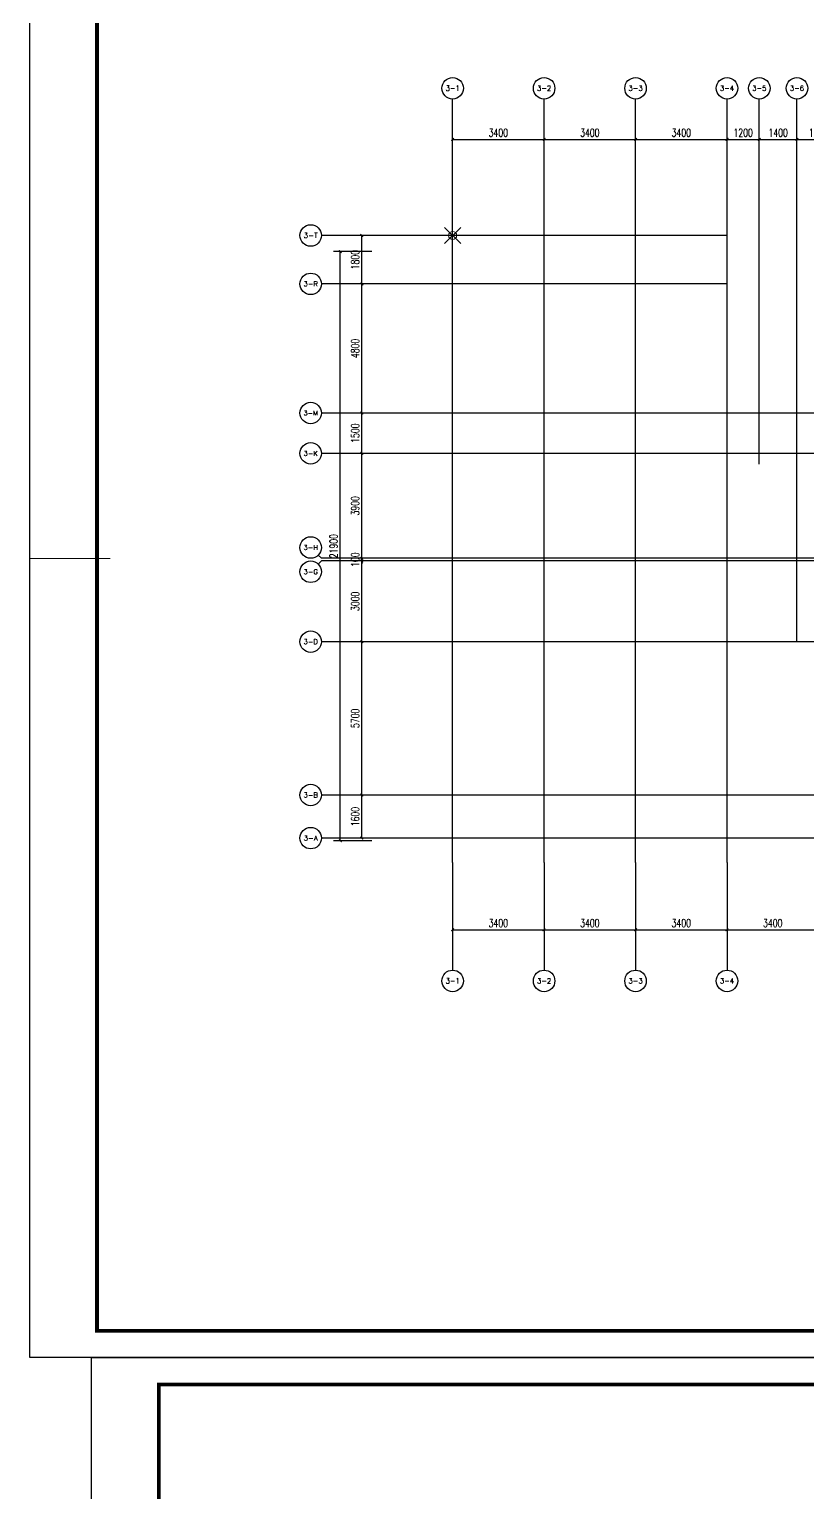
# Model space of a CAD drawing. Extents: x -59851 to 653804, y -249523 to 437614.
# Drawn here: x -59851 to -30914, y -195127 to -140730 of the extents above; entities that cross this region are included whole.
import ezdxf
from ezdxf.enums import TextEntityAlignment as Align

# ---------------------------------------------------------------- set-up
doc = ezdxf.new("R2010")
doc.units = 0
doc.header["$LTSCALE"] = 1000
doc.header["$MEASUREMENT"] = 0
for name, color, linetype in [('AXIS', 3, 'Continuous'), ('AXIS_TEXT', 7, 'Continuous'), ('DOTE', 16, 'Continuous'), ('LABEL_FIXBOX_PM', 7, 'Continuous'), ('LABEL_TXT_PM', 1, 'Continuous')]:
    doc.layers.add(name, color=color, linetype=linetype)
doc.layers.add('其它标注_TMP', color=8, linetype='Continuous', lineweight=0)
doc.styles.add('_TCH_AXIS', font='COMPLEX', dxfattribs={"bigfont": 'GBCBIG'})
doc.styles.add('_TCH_DIM_T3', font='SIMPLEX.shx', dxfattribs={"width": 0.705882, "bigfont": 'GBCBIG.shx'})
doc.styles.add('COMPLEX', font='COMPLEX')
doc.styles.add('LABEL_TXT_PM', font='pm_njadri_romans1.shx', dxfattribs={"width": 0.7, "bigfont": 'pm_njadri_hztxt.shx'})
doc.dimstyles.new('_TCH_ARCH&&100', dxfattribs={"dimtxt": 297.5, "dimasz": 100, "dimexe": 250, "dimexo": 300, "dimgap": 100, "dimtad": 1, "dimdec": 0, "dimzin": 0, "dimdsep": 46, "dimtxsty": '_TCH_DIM_T3', "dimblk": 'ARCHTICK', "dimcen": 0.09, "dimclrt": 7, "dimazin": 2, "dimtfac": 1, "dimtdec": 0, "dimtix": 1, "dimtmove": 2, "dimatfit": 3, "dimfxl": 0, "dimtolj": 1, "dimtzin": 0, "dimarcsym": 0})

# ---------------------------------------------------------------- blocks, each defined once
blk = doc.blocks.new('_BJ_BasePt_Sign')
at = {"layer": '其它标注_TMP'}
for p, q in [((-300, -300), (300, 300)), ((300, -300), (-300, 300))]:
    blk.add_line(p, q, dxfattribs=at)
blk.add_circle((0, 0), 150, dxfattribs=at)
blk = doc.blocks.new('zhouxianssceng0329')
at = {"layer": 'DOTE'}
for p, q in [((-44114, 132090), (-44114, 156469)), ((-40714, 132090), (-40714, 156469)), ((-37314, 132090), (-37314, 156469)), ((-33914, 132090), (-33914, 156469)), ((-32714, 146898), (-32714, 156469)), ((-31314, 140298), (-31314, 156469)), ((-29714, 140298), (-29714, 156469)), ((-27114, 132090), (-27114, 156469)), ((-23714, 132090), (-23714, 156469)), ((-22014, 143398), (-22014, 156469)), ((-20014, 143398), (-20014, 156469)), ((-17714, 143398), (-17714, 156469)), ((-12814, 148798), (-12814, 156469)), ((-8414, 151898), (-8414, 156469)), ((-7914, 148798), (-7914, 156469)), ((-5614, 148798), (-5614, 156469)), ((886, 144298), (886, 156469)), ((1486, 147398), (1486, 156469)), ((3886, 132090), (3886, 156469)), ((-33914, 155398), (-44989, 155398)), ((5501, 154698), (-8414, 154698)), ((-33914, 153598), (-44989, 153598)), ((5501, 152698), (-8414, 152698)), ((5501, 151898), (-20014, 151898)), ((5501, 149198), (-22014, 149198)), ((5501, 148798), (-44989, 148798)), ((-3314, 132090), (-3314, 148798)), ((-20014, 147298), (-44989, 147298)), ((5501, 147398), (-22014, 147398)), ((5501, 144298), (-3314, 144298)), ((-314, 132090), (-314, 144298)), ((-3314, 143398), (-44989, 143398)), ((5501, 143298), (-44989, 143298)), ((-30514, 132090), (-30514, 143398)), ((-20314, 132090), (-20314, 143398)), ((-16914, 132090), (-16914, 143398)), ((-16114, 132090), (-16114, 143398)), ((-13514, 132090), (-13514, 143398)), ((-10114, 132090), (-10114, 143398)), ((-6714, 132090), (-6714, 143398)), ((5501, 143198), (-3314, 143198)), ((5501, 141898), (-10114, 141898)), ((5501, 140298), (-44989, 140298)), ((286, 132090), (286, 140298)), ((5501, 139298), (286, 139298)), ((5501, 134598), (-44989, 134598)), ((5501, 132998), (-44989, 132998))]:
    blk.add_line(p, q, dxfattribs=at)
blk = doc.blocks.new('PMSheet_A1_20150113_5-3892016032414355901')
at = {"layer": 'LABEL_FIXBOX_PM'}
blk.add_lwpolyline([(0, 594), (841, 594), (841, 0), (0, 0)], close=True, dxfattribs=at)
at = {"layer": 'LABEL_FIXBOX_PM', "const_width": 1.4}
blk.add_lwpolyline([(831, 584), (25, 584), (25, 10), (831, 10)], close=True, dxfattribs=at)
at = {"layer": 'LABEL_FIXBOX_PM', "const_width": 0.35}
blk.add_lwpolyline([(0, 297), (30, 297)], dxfattribs=at)
at = {"layer": 'LABEL_TXT_PM', "style": 'LABEL_TXT_PM'}
for tag, height, width, p in [('修改图应说明理由', 4.5, 0.7, (788.35, 468.8)), ('出图章签名', 4.5, 0.7, (759.46, 338.09)), ('建设单位_U01', 4.5, 0.7, (800.9, 212.14)), ('建设单位_D01', 4.5, 0.7, (800.9, 207.4)), ('建设单位', 4.5, 0.7, (800.9, 210.2)), ('项目名称_U01', 4.5, 0.7, (800.9, 200.42)), ('项目名称', 4.5, 0.7, (800.9, 198.19)), ('项目名称_D01', 4.5, 0.7, (800.9, 195.3)), ('设计编号', 4.5, 0.6, (780.76, 187.9)), ('分项号', 4.5, 0.6, (820.26, 188)), ('项目经理', 4.5, 0.7, (780.26, 172)), ('项目经理签名', 4.5, 0.7, (810.18, 172.26)), ('审定', 4.5, 0.7, (780.26, 163.9)), ('审定签名', 4.5, 0.7, (810.18, 164.16)), ('审核', 4.5, 0.7, (780.26, 156)), ('审核签名', 4.5, 0.7, (810.18, 156.26)), ('项目负责', 4.5, 0.7, (780.26, 148)), ('项目负责签名', 4.5, 0.7, (810.18, 148.26)), ('专业负责', 4.5, 0.7, (780.26, 140)), ('专业负责签名', 4.5, 0.7, (810.18, 140.26)), ('校对', 4.5, 0.7, (780.26, 131.9)), ('校对签名', 4.5, 0.7, (810.18, 132.16)), ('设计', 4.5, 0.7, (780.26, 124)), ('设计签名', 4.5, 0.7, (810.18, 124.26)), ('绘制', 4.5, 0.7, (780.26, 115.9)), ('绘制签名', 4.5, 0.7, (810.18, 116.16)), ('方案_01', 4.5, 0.7, (780.26, 95.9)), ('方案_01签名', 4.5, 0.7, (810.18, 96.16)), ('方案_02', 4.5, 0.7, (780.26, 87.9)), ('方案_02签名', 4.5, 0.7, (810.18, 88.16)), ('方案_03', 4.5, 0.7, (780.29, 79.9)), ('方案_03签名', 4.5, 0.7, (810.2, 80.16)), ('方案_04', 4.5, 0.7, (780.26, 71.9)), ('方案_04签名', 4.5, 0.7, (810.18, 72.16)), ('图名_U02', 4.5, 0.7, (790.5, 60.2)), ('图名_U01', 4.5, 0.7, (790.5, 54.2)), ('图名', 4.5, 0.7, (790.5, 47.96)), ('图名_D01', 4.5, 0.7, (790.5, 42.4)), ('图名_D02', 4.5, 0.7, (790.5, 37)), ('图号', 3.5, 0.7, (760.97, 20.95)), ('图档号', 3.5, 0.7, (781.1, 20.95)), ('日期', 3.5, 0.7, (801.07, 20.95)), ('版本号', 3.5, 0.7, (820.27, 20.95))]:
    blk.add_attdef(tag, text='', height=height, dxfattribs=dict(at, width=width)).set_placement(p, align=Align.CENTER)
blk = doc.blocks.new('_ArchTick')
at = {"color": 0, "linetype": 'ByBlock', "const_width": 0.4}
blk.add_lwpolyline([(-0.5, -0.5), (0.5, 0.5)], dxfattribs=at)
blk = doc.blocks.new('*D3063')
at = {"layer": 'AXIS', "color": 0, "lineweight": -2, "transparency": 16777216}
for p, q in [((-45289, -169194), (-47739, -169194)), ((-47489, -170794), (-47489, -169194)), ((-45289, -170794), (-47739, -170794))]:
    blk.add_line(p, q, dxfattribs=at)
at = {"layer": 'Defpoints', "color": 0, "transparency": 16777216}
for p in [(-47489, -169194), (-44989, -169194), (-44989, -170794)]:
    blk.add_point(p, dxfattribs=at)
at = {"layer": 'AXIS', "color": 0, "lineweight": -2, "transparency": 16777216, "xscale": 100, "yscale": 100, "zscale": 100}
for p, rotation in [((-47489, -169194), 90), ((-47489, -170794), 270)]:
    blk.add_blockref('_ArchTick', p, dxfattribs=dict(at, rotation=rotation))
at = {"layer": 'AXIS', "color": 7, "transparency": 16777216, "insert": (-47737, -169994), "char_height": 297.5, "attachment_point": 5, "rotation": 90, "style": '_TCH_DIM_T3'}
blk.add_mtext('\\A1;1600', dxfattribs=at)
blk = doc.blocks.new('*D3064')
at = {"layer": 'AXIS', "color": 0, "lineweight": -2, "transparency": 16777216}
for p, q in [((-45289, -163494), (-47739, -163494)), ((-47489, -169194), (-47489, -163494)), ((-45289, -169194), (-47739, -169194))]:
    blk.add_line(p, q, dxfattribs=at)
at = {"layer": 'Defpoints', "color": 0, "transparency": 16777216}
for p in [(-47489, -163494), (-44989, -163494), (-44989, -169194)]:
    blk.add_point(p, dxfattribs=at)
at = {"layer": 'AXIS', "color": 0, "lineweight": -2, "transparency": 16777216, "xscale": 100, "yscale": 100, "zscale": 100}
for p, rotation in [((-47489, -163494), 90), ((-47489, -169194), 270)]:
    blk.add_blockref('_ArchTick', p, dxfattribs=dict(at, rotation=rotation))
at = {"layer": 'AXIS', "color": 7, "transparency": 16777216, "insert": (-47737, -166344), "char_height": 297.5, "attachment_point": 5, "rotation": 90, "style": '_TCH_DIM_T3'}
blk.add_mtext('\\A1;5700', dxfattribs=at)
blk = doc.blocks.new('*D3065')
at = {"layer": 'AXIS', "color": 0, "lineweight": -2, "transparency": 16777216}
for p, q in [((-45289, -160494), (-47739, -160494)), ((-47489, -163494), (-47489, -160494)), ((-45289, -163494), (-47739, -163494))]:
    blk.add_line(p, q, dxfattribs=at)
at = {"layer": 'Defpoints', "color": 0, "transparency": 16777216}
for p in [(-47489, -160494), (-44989, -160494), (-44989, -163494)]:
    blk.add_point(p, dxfattribs=at)
at = {"layer": 'AXIS', "color": 0, "lineweight": -2, "transparency": 16777216, "xscale": 100, "yscale": 100, "zscale": 100}
for p, rotation in [((-47489, -160494), 90), ((-47489, -163494), 270)]:
    blk.add_blockref('_ArchTick', p, dxfattribs=dict(at, rotation=rotation))
at = {"layer": 'AXIS', "color": 7, "transparency": 16777216, "insert": (-47737, -161994), "char_height": 297.5, "attachment_point": 5, "rotation": 90, "style": '_TCH_DIM_T3'}
blk.add_mtext('\\A1;3000', dxfattribs=at)
blk = doc.blocks.new('*D3066')
at = {"layer": 'AXIS', "color": 0, "lineweight": -2, "transparency": 16777216}
for p, q in [((-45289, -160394), (-47739, -160394)), ((-47489, -160394), (-47489, -160294)), ((-47489, -160494), (-47489, -160394)), ((-45289, -160494), (-47739, -160494)), ((-47489, -160494), (-47489, -160594))]:
    blk.add_line(p, q, dxfattribs=at)
at = {"layer": 'Defpoints', "color": 0, "transparency": 16777216}
for p in [(-47489, -160394), (-44989, -160394), (-44989, -160494)]:
    blk.add_point(p, dxfattribs=at)
at = {"layer": 'AXIS', "color": 0, "lineweight": -2, "transparency": 16777216, "xscale": 100, "yscale": 100, "zscale": 100}
for p, rotation in [((-47489, -160394), 270), ((-47489, -160494), 90)]:
    blk.add_blockref('_ArchTick', p, dxfattribs=dict(at, rotation=rotation))
at = {"layer": 'AXIS', "color": 7, "transparency": 16777216, "insert": (-47737, -160444), "char_height": 297.5, "attachment_point": 5, "rotation": 90, "style": '_TCH_DIM_T3'}
blk.add_mtext('\\A1;100', dxfattribs=at)
blk = doc.blocks.new('*D3067')
at = {"layer": 'AXIS', "color": 0, "lineweight": -2, "transparency": 16777216}
for p, q in [((-45289, -156494), (-47739, -156494)), ((-47489, -160394), (-47489, -156494)), ((-45289, -160394), (-47739, -160394))]:
    blk.add_line(p, q, dxfattribs=at)
at = {"layer": 'Defpoints', "color": 0, "transparency": 16777216}
for p in [(-47489, -156494), (-44989, -156494), (-44989, -160394)]:
    blk.add_point(p, dxfattribs=at)
at = {"layer": 'AXIS', "color": 0, "lineweight": -2, "transparency": 16777216, "xscale": 100, "yscale": 100, "zscale": 100}
for p, rotation in [((-47489, -156494), 90), ((-47489, -160394), 270)]:
    blk.add_blockref('_ArchTick', p, dxfattribs=dict(at, rotation=rotation))
at = {"layer": 'AXIS', "color": 7, "transparency": 16777216, "insert": (-47737, -158444), "char_height": 297.5, "attachment_point": 5, "rotation": 90, "style": '_TCH_DIM_T3'}
blk.add_mtext('\\A1;3900', dxfattribs=at)
blk = doc.blocks.new('*D3068')
at = {"layer": 'AXIS', "color": 0, "lineweight": -2, "transparency": 16777216}
for p, q in [((-45289, -154994), (-47739, -154994)), ((-47489, -156494), (-47489, -154994)), ((-45289, -156494), (-47739, -156494))]:
    blk.add_line(p, q, dxfattribs=at)
at = {"layer": 'Defpoints', "color": 0, "transparency": 16777216}
for p in [(-47489, -154994), (-44989, -154994), (-44989, -156494)]:
    blk.add_point(p, dxfattribs=at)
at = {"layer": 'AXIS', "color": 0, "lineweight": -2, "transparency": 16777216, "xscale": 100, "yscale": 100, "zscale": 100}
for p, rotation in [((-47489, -154994), 90), ((-47489, -156494), 270)]:
    blk.add_blockref('_ArchTick', p, dxfattribs=dict(at, rotation=rotation))
at = {"layer": 'AXIS', "color": 7, "transparency": 16777216, "insert": (-47737, -155744), "char_height": 297.5, "attachment_point": 5, "rotation": 90, "style": '_TCH_DIM_T3'}
blk.add_mtext('\\A1;1500', dxfattribs=at)
blk = doc.blocks.new('*D3069')
at = {"layer": 'AXIS', "color": 0, "lineweight": -2, "transparency": 16777216}
for p, q in [((-45289, -150194), (-47739, -150194)), ((-47489, -154994), (-47489, -150194)), ((-45289, -154994), (-47739, -154994))]:
    blk.add_line(p, q, dxfattribs=at)
at = {"layer": 'Defpoints', "color": 0, "transparency": 16777216}
for p in [(-47489, -150194), (-44989, -150194), (-44989, -154994)]:
    blk.add_point(p, dxfattribs=at)
at = {"layer": 'AXIS', "color": 0, "lineweight": -2, "transparency": 16777216, "xscale": 100, "yscale": 100, "zscale": 100}
for p, rotation in [((-47489, -150194), 90), ((-47489, -154994), 270)]:
    blk.add_blockref('_ArchTick', p, dxfattribs=dict(at, rotation=rotation))
at = {"layer": 'AXIS', "color": 7, "transparency": 16777216, "insert": (-47737, -152594), "char_height": 297.5, "attachment_point": 5, "rotation": 90, "style": '_TCH_DIM_T3'}
blk.add_mtext('\\A1;4800', dxfattribs=at)
blk = doc.blocks.new('*D3070')
at = {"layer": 'AXIS', "color": 0, "lineweight": -2, "transparency": 16777216}
for p, q in [((-45289, -148394), (-47739, -148394)), ((-47489, -150194), (-47489, -148394)), ((-45289, -150194), (-47739, -150194))]:
    blk.add_line(p, q, dxfattribs=at)
at = {"layer": 'Defpoints', "color": 0, "transparency": 16777216}
for p in [(-47489, -148394), (-44989, -148394), (-44989, -150194)]:
    blk.add_point(p, dxfattribs=at)
at = {"layer": 'AXIS', "color": 0, "lineweight": -2, "transparency": 16777216, "xscale": 100, "yscale": 100, "zscale": 100}
for p, rotation in [((-47489, -148394), 90), ((-47489, -150194), 270)]:
    blk.add_blockref('_ArchTick', p, dxfattribs=dict(at, rotation=rotation))
at = {"layer": 'AXIS', "color": 7, "transparency": 16777216, "insert": (-47737, -149294), "char_height": 297.5, "attachment_point": 5, "rotation": 90, "style": '_TCH_DIM_T3'}
blk.add_mtext('\\A1;1800', dxfattribs=at)
blk = doc.blocks.new('*D3071')
at = {"layer": 'AXIS', "color": 0, "lineweight": -2, "transparency": 16777216}
for p, q in [((-47118, -148994), (-48539, -148994)), ((-48289, -170894), (-48289, -148994)), ((-47118, -170894), (-48539, -170894))]:
    blk.add_line(p, q, dxfattribs=at)
at = {"layer": 'Defpoints', "color": 0, "transparency": 16777216}
for p in [(-48289, -148994), (-46818, -148994), (-46818, -170894)]:
    blk.add_point(p, dxfattribs=at)
at = {"layer": 'AXIS', "color": 0, "lineweight": -2, "transparency": 16777216, "xscale": 100, "yscale": 100, "zscale": 100}
for p, rotation in [((-48289, -148994), 90), ((-48289, -170894), 270)]:
    blk.add_blockref('_ArchTick', p, dxfattribs=dict(at, rotation=rotation))
at = {"layer": 'AXIS', "color": 7, "transparency": 16777216, "insert": (-48537, -159944), "char_height": 297.5, "attachment_point": 5, "rotation": 90, "style": '_TCH_DIM_T3'}
blk.add_mtext('\\A1;21900', dxfattribs=at)
blk = doc.blocks.new('*D3086')
at = {"layer": 'AXIS', "color": 0, "lineweight": -2, "transparency": 16777216}
for p, q in [((-44114, -147023), (-44114, -144573)), ((-40714, -147023), (-40714, -144573)), ((-44114, -144823), (-40714, -144823))]:
    blk.add_line(p, q, dxfattribs=at)
at = {"layer": 'Defpoints', "color": 0, "transparency": 16777216}
for p in [(-40714, -144823), (-44114, -147323), (-40714, -147323)]:
    blk.add_point(p, dxfattribs=at)
at = {"layer": 'AXIS', "color": 0, "lineweight": -2, "transparency": 16777216, "xscale": 100, "yscale": 100, "zscale": 100, "rotation": 180}
blk.add_blockref('_ArchTick', (-44114, -144823), dxfattribs=at)
at = {"layer": 'AXIS', "color": 0, "lineweight": -2, "transparency": 16777216, "xscale": 100, "yscale": 100, "zscale": 100}
blk.add_blockref('_ArchTick', (-40714, -144823), dxfattribs=at)
at = {"layer": 'AXIS', "color": 7, "transparency": 16777216, "insert": (-42414, -144574), "char_height": 297.5, "attachment_point": 5, "style": '_TCH_DIM_T3'}
blk.add_mtext('\\A1;3400', dxfattribs=at)
blk = doc.blocks.new('*D3087')
at = {"layer": 'AXIS', "color": 0, "lineweight": -2, "transparency": 16777216}
for p, q in [((-40714, -147023), (-40714, -144573)), ((-37314, -147023), (-37314, -144573)), ((-40714, -144823), (-37314, -144823))]:
    blk.add_line(p, q, dxfattribs=at)
at = {"layer": 'Defpoints', "color": 0, "transparency": 16777216}
for p in [(-37314, -144823), (-40714, -147323), (-37314, -147323)]:
    blk.add_point(p, dxfattribs=at)
at = {"layer": 'AXIS', "color": 0, "lineweight": -2, "transparency": 16777216, "xscale": 100, "yscale": 100, "zscale": 100, "rotation": 180}
blk.add_blockref('_ArchTick', (-40714, -144823), dxfattribs=at)
at = {"layer": 'AXIS', "color": 0, "lineweight": -2, "transparency": 16777216, "xscale": 100, "yscale": 100, "zscale": 100}
blk.add_blockref('_ArchTick', (-37314, -144823), dxfattribs=at)
at = {"layer": 'AXIS', "color": 7, "transparency": 16777216, "insert": (-39014, -144574), "char_height": 297.5, "attachment_point": 5, "style": '_TCH_DIM_T3'}
blk.add_mtext('\\A1;3400', dxfattribs=at)
blk = doc.blocks.new('*D3088')
at = {"layer": 'AXIS', "color": 0, "lineweight": -2, "transparency": 16777216}
for p, q in [((-37314, -147023), (-37314, -144573)), ((-33914, -147023), (-33914, -144573)), ((-37314, -144823), (-33914, -144823))]:
    blk.add_line(p, q, dxfattribs=at)
at = {"layer": 'Defpoints', "color": 0, "transparency": 16777216}
for p in [(-33914, -144823), (-37314, -147323), (-33914, -147323)]:
    blk.add_point(p, dxfattribs=at)
at = {"layer": 'AXIS', "color": 0, "lineweight": -2, "transparency": 16777216, "xscale": 100, "yscale": 100, "zscale": 100, "rotation": 180}
blk.add_blockref('_ArchTick', (-37314, -144823), dxfattribs=at)
at = {"layer": 'AXIS', "color": 0, "lineweight": -2, "transparency": 16777216, "xscale": 100, "yscale": 100, "zscale": 100}
blk.add_blockref('_ArchTick', (-33914, -144823), dxfattribs=at)
at = {"layer": 'AXIS', "color": 7, "transparency": 16777216, "insert": (-35614, -144574), "char_height": 297.5, "attachment_point": 5, "style": '_TCH_DIM_T3'}
blk.add_mtext('\\A1;3400', dxfattribs=at)
blk = doc.blocks.new('*D3089')
at = {"layer": 'AXIS', "color": 0, "lineweight": -2, "transparency": 16777216}
for p, q in [((-33914, -147023), (-33914, -144573)), ((-32714, -147023), (-32714, -144573)), ((-33914, -144823), (-32714, -144823))]:
    blk.add_line(p, q, dxfattribs=at)
at = {"layer": 'Defpoints', "color": 0, "transparency": 16777216}
for p in [(-32714, -144823), (-33914, -147323), (-32714, -147323)]:
    blk.add_point(p, dxfattribs=at)
at = {"layer": 'AXIS', "color": 0, "lineweight": -2, "transparency": 16777216, "xscale": 100, "yscale": 100, "zscale": 100, "rotation": 180}
blk.add_blockref('_ArchTick', (-33914, -144823), dxfattribs=at)
at = {"layer": 'AXIS', "color": 0, "lineweight": -2, "transparency": 16777216, "xscale": 100, "yscale": 100, "zscale": 100}
blk.add_blockref('_ArchTick', (-32714, -144823), dxfattribs=at)
at = {"layer": 'AXIS', "color": 7, "transparency": 16777216, "insert": (-33314, -144574), "char_height": 297.5, "attachment_point": 5, "style": '_TCH_DIM_T3'}
blk.add_mtext('\\A1;1200', dxfattribs=at)
blk = doc.blocks.new('*D3090')
at = {"layer": 'AXIS', "color": 0, "lineweight": -2, "transparency": 16777216}
for p, q in [((-32714, -147023), (-32714, -144573)), ((-31314, -147023), (-31314, -144573)), ((-32714, -144823), (-31314, -144823))]:
    blk.add_line(p, q, dxfattribs=at)
at = {"layer": 'Defpoints', "color": 0, "transparency": 16777216}
for p in [(-31314, -144823), (-32714, -147323), (-31314, -147323)]:
    blk.add_point(p, dxfattribs=at)
at = {"layer": 'AXIS', "color": 0, "lineweight": -2, "transparency": 16777216, "xscale": 100, "yscale": 100, "zscale": 100, "rotation": 180}
blk.add_blockref('_ArchTick', (-32714, -144823), dxfattribs=at)
at = {"layer": 'AXIS', "color": 0, "lineweight": -2, "transparency": 16777216, "xscale": 100, "yscale": 100, "zscale": 100}
blk.add_blockref('_ArchTick', (-31314, -144823), dxfattribs=at)
at = {"layer": 'AXIS', "color": 7, "transparency": 16777216, "insert": (-32014, -144574), "char_height": 297.5, "attachment_point": 5, "style": '_TCH_DIM_T3'}
blk.add_mtext('\\A1;1400', dxfattribs=at)
blk = doc.blocks.new('*D3091')
at = {"layer": 'AXIS', "color": 0, "lineweight": -2, "transparency": 16777216}
for p, q in [((-31314, -147023), (-31314, -144573)), ((-29714, -147023), (-29714, -144573)), ((-31314, -144823), (-29714, -144823))]:
    blk.add_line(p, q, dxfattribs=at)
at = {"layer": 'Defpoints', "color": 0, "transparency": 16777216}
for p in [(-29714, -144823), (-31314, -147323), (-29714, -147323)]:
    blk.add_point(p, dxfattribs=at)
at = {"layer": 'AXIS', "color": 0, "lineweight": -2, "transparency": 16777216, "xscale": 100, "yscale": 100, "zscale": 100, "rotation": 180}
blk.add_blockref('_ArchTick', (-31314, -144823), dxfattribs=at)
at = {"layer": 'AXIS', "color": 0, "lineweight": -2, "transparency": 16777216, "xscale": 100, "yscale": 100, "zscale": 100}
blk.add_blockref('_ArchTick', (-29714, -144823), dxfattribs=at)
at = {"layer": 'AXIS', "color": 7, "transparency": 16777216, "insert": (-30514, -144574), "char_height": 297.5, "attachment_point": 5, "style": '_TCH_DIM_T3'}
blk.add_mtext('\\A1;1600', dxfattribs=at)
blk = doc.blocks.new('*D3105')
at = {"layer": 'AXIS', "color": 0, "lineweight": -2, "transparency": 16777216}
for p, q in [((-44114, -172003), (-44114, -174453)), ((-40714, -172003), (-40714, -174453)), ((-44114, -174203), (-40714, -174203))]:
    blk.add_line(p, q, dxfattribs=at)
at = {"layer": 'Defpoints', "color": 0, "transparency": 16777216}
for p in [(-44114, -171703), (-40714, -171703), (-40714, -174203)]:
    blk.add_point(p, dxfattribs=at)
at = {"layer": 'AXIS', "color": 0, "lineweight": -2, "transparency": 16777216, "xscale": 100, "yscale": 100, "zscale": 100, "rotation": 180}
blk.add_blockref('_ArchTick', (-44114, -174203), dxfattribs=at)
at = {"layer": 'AXIS', "color": 0, "lineweight": -2, "transparency": 16777216, "xscale": 100, "yscale": 100, "zscale": 100}
blk.add_blockref('_ArchTick', (-40714, -174203), dxfattribs=at)
at = {"layer": 'AXIS', "color": 7, "transparency": 16777216, "insert": (-42414, -173954), "char_height": 297.5, "attachment_point": 5, "style": '_TCH_DIM_T3'}
blk.add_mtext('\\A1;3400', dxfattribs=at)
blk = doc.blocks.new('*D3106')
at = {"layer": 'AXIS', "color": 0, "lineweight": -2, "transparency": 16777216}
for p, q in [((-40714, -172003), (-40714, -174453)), ((-37314, -172003), (-37314, -174453)), ((-40714, -174203), (-37314, -174203))]:
    blk.add_line(p, q, dxfattribs=at)
at = {"layer": 'Defpoints', "color": 0, "transparency": 16777216}
for p in [(-40714, -171703), (-37314, -171703), (-37314, -174203)]:
    blk.add_point(p, dxfattribs=at)
at = {"layer": 'AXIS', "color": 0, "lineweight": -2, "transparency": 16777216, "xscale": 100, "yscale": 100, "zscale": 100, "rotation": 180}
blk.add_blockref('_ArchTick', (-40714, -174203), dxfattribs=at)
at = {"layer": 'AXIS', "color": 0, "lineweight": -2, "transparency": 16777216, "xscale": 100, "yscale": 100, "zscale": 100}
blk.add_blockref('_ArchTick', (-37314, -174203), dxfattribs=at)
at = {"layer": 'AXIS', "color": 7, "transparency": 16777216, "insert": (-39014, -173954), "char_height": 297.5, "attachment_point": 5, "style": '_TCH_DIM_T3'}
blk.add_mtext('\\A1;3400', dxfattribs=at)
blk = doc.blocks.new('*D3107')
at = {"layer": 'AXIS', "color": 0, "lineweight": -2, "transparency": 16777216}
for p, q in [((-37314, -172003), (-37314, -174453)), ((-33914, -172003), (-33914, -174453)), ((-37314, -174203), (-33914, -174203))]:
    blk.add_line(p, q, dxfattribs=at)
at = {"layer": 'Defpoints', "color": 0, "transparency": 16777216}
for p in [(-37314, -171703), (-33914, -171703), (-33914, -174203)]:
    blk.add_point(p, dxfattribs=at)
at = {"layer": 'AXIS', "color": 0, "lineweight": -2, "transparency": 16777216, "xscale": 100, "yscale": 100, "zscale": 100, "rotation": 180}
blk.add_blockref('_ArchTick', (-37314, -174203), dxfattribs=at)
at = {"layer": 'AXIS', "color": 0, "lineweight": -2, "transparency": 16777216, "xscale": 100, "yscale": 100, "zscale": 100}
blk.add_blockref('_ArchTick', (-33914, -174203), dxfattribs=at)
at = {"layer": 'AXIS', "color": 7, "transparency": 16777216, "insert": (-35614, -173954), "char_height": 297.5, "attachment_point": 5, "style": '_TCH_DIM_T3'}
blk.add_mtext('\\A1;3400', dxfattribs=at)
blk = doc.blocks.new('*D3108')
at = {"layer": 'AXIS', "color": 0, "lineweight": -2, "transparency": 16777216}
for p, q in [((-33914, -172003), (-33914, -174453)), ((-30514, -172003), (-30514, -174453)), ((-33914, -174203), (-30514, -174203))]:
    blk.add_line(p, q, dxfattribs=at)
at = {"layer": 'Defpoints', "color": 0, "transparency": 16777216}
for p in [(-33914, -171703), (-30514, -171703), (-30514, -174203)]:
    blk.add_point(p, dxfattribs=at)
at = {"layer": 'AXIS', "color": 0, "lineweight": -2, "transparency": 16777216, "xscale": 100, "yscale": 100, "zscale": 100, "rotation": 180}
blk.add_blockref('_ArchTick', (-33914, -174203), dxfattribs=at)
at = {"layer": 'AXIS', "color": 0, "lineweight": -2, "transparency": 16777216, "xscale": 100, "yscale": 100, "zscale": 100}
blk.add_blockref('_ArchTick', (-30514, -174203), dxfattribs=at)
at = {"layer": 'AXIS', "color": 7, "transparency": 16777216, "insert": (-32214, -173954), "char_height": 297.5, "attachment_point": 5, "style": '_TCH_DIM_T3'}
blk.add_mtext('\\A1;3400', dxfattribs=at)
blk = doc.blocks.new('_AXISO')
blk.add_circle((0, 0), 0.5)
at = {"layer": 'AXIS_TEXT', "style": 'COMPLEX', "width": 1.041667}
blk.add_attdef('A', text='', height=0.56, dxfattribs=at).set_placement((-0.25, -0.28), (0.25, -0.28), align=Align.FIT)

msp = doc.modelspace()

# ---------------------------------------------------------------- linework, layer by layer
at = {"layer": 'AXIS'}
for p, q in [((-44113.7, -147323.1), (-44113.7, -143323.1)), ((-40713.7, -147323.1), (-40713.7, -143323.1)), ((-37313.7, -147323.1), (-37313.7, -143323.1)), ((-33913.7, -147323.1), (-33913.7, -143323.1)), ((-32713.7, -147323.1), (-32713.7, -143323.1)), ((-31313.7, -147323.1), (-31313.7, -143323.1)), ((-44988.6, -148394.3), (-48988.6, -148394.3)), ((-44988.6, -150194.3), (-48988.6, -150194.3)), ((-44988.6, -154994.3), (-48988.6, -154994.3)), ((-44988.6, -156494.3), (-48988.6, -156494.3)), ((-49105.7, -160277.1), (-48988.6, -160394.3)), ((-44988.6, -160394.3), (-48988.6, -160394.3)), ((-49105.7, -160611.4), (-48988.6, -160494.3)), ((-44988.6, -160494.3), (-48988.6, -160494.3)), ((-44988.6, -163494.3), (-48988.6, -163494.3)), ((-44988.6, -169194.3), (-48988.6, -169194.3)), ((-44988.6, -170794.3), (-48988.6, -170794.3)), ((-44113.7, -171702.6), (-44113.7, -175702.6)), ((-40713.7, -171702.6), (-40713.7, -175702.6)), ((-37313.7, -171702.6), (-37313.7, -175702.6)), ((-33913.7, -171702.6), (-33913.7, -175702.6))]:
    msp.add_line(p, q, dxfattribs=at)

# ---------------------------------------------------------------- block references
at = {"xscale": 100, "yscale": 100, "zscale": 100}
for p in [(-59833.4, -190105.4), (-57533.4, -249505.4)]:
    msp.add_blockref('PMSheet_A1_20150113_5-3892016032414355901', p, dxfattribs=at)
msp.add_blockref('zhouxianssceng0329', (0, -303792.5))
at = {"layer": 'AXIS'}
ref = msp.add_blockref('_AXISO', (-44113.7, -142923.1), dxfattribs=dict(at, xscale=800, yscale=800, zscale=800))
ref.add_attrib('A', '3-1', dxfattribs={"layer": 'AXIS_TEXT', "height": 202.97, "style": '_TCH_AXIS'}).set_placement((-44374.7, -143024.6), (-43852.8, -143024.6), align=Align.FIT)
ref = msp.add_blockref('_AXISO', (-40713.7, -142923.1), dxfattribs=dict(at, xscale=800, yscale=800, zscale=800))
ref.add_attrib('A', '3-2', dxfattribs={"layer": 'AXIS_TEXT', "height": 187.78, "style": '_TCH_AXIS'}).set_placement((-40977.5, -143017), (-40449.9, -143017), align=Align.FIT)
ref = msp.add_blockref('_AXISO', (-37313.7, -142923.1), dxfattribs=dict(at, xscale=800, yscale=800, zscale=800))
ref.add_attrib('A', '3-3', dxfattribs={"layer": 'AXIS_TEXT', "height": 187.78, "style": '_TCH_AXIS'}).set_placement((-37577.5, -143017), (-37049.9, -143017), align=Align.FIT)
ref = msp.add_blockref('_AXISO', (-33913.7, -142923.1), dxfattribs=dict(at, xscale=800, yscale=800, zscale=800))
ref.add_attrib('A', '3-4', dxfattribs={"layer": 'AXIS_TEXT', "height": 182.29, "style": '_TCH_AXIS'}).set_placement((-34178.5, -143014.3), (-33649, -143014.3), align=Align.FIT)
ref = msp.add_blockref('_AXISO', (-32713.7, -142923.1), dxfattribs=dict(at, xscale=800, yscale=800, zscale=800))
ref.add_attrib('A', '3-5', dxfattribs={"layer": 'AXIS_TEXT', "height": 187.78, "style": '_TCH_AXIS'}).set_placement((-32977.5, -143017), (-32449.9, -143017), align=Align.FIT)
ref = msp.add_blockref('_AXISO', (-31313.7, -142923.1), dxfattribs=dict(at, xscale=800, yscale=800, zscale=800))
ref.add_attrib('A', '3-6', dxfattribs={"layer": 'AXIS_TEXT', "height": 187.78, "style": '_TCH_AXIS'}).set_placement((-31577.5, -143017), (-31049.9, -143017), align=Align.FIT)
ref = msp.add_blockref('_AXISO', (-49388.6, -148394.3), dxfattribs=dict(at, xscale=800, yscale=800, zscale=800))
ref.add_attrib('A', '3-T', dxfattribs={"layer": 'AXIS_TEXT', "height": 185, "style": '_TCH_AXIS'}).set_placement((-49652.9, -148486.8), (-49124.3, -148486.8), align=Align.FIT)
ref = msp.add_blockref('_AXISO', (-49388.6, -150194.3), dxfattribs=dict(at, xscale=800, yscale=800, zscale=800))
ref.add_attrib('A', '3-R', dxfattribs={"layer": 'AXIS_TEXT', "height": 177.09, "style": '_TCH_AXIS'}).set_placement((-49654.2, -150282.8), (-49122.9, -150282.8), align=Align.FIT)
ref = msp.add_blockref('_AXISO', (-49388.6, -154994.3), dxfattribs=dict(at, xscale=800, yscale=800, zscale=800))
ref.add_attrib('A', '3-M', dxfattribs={"layer": 'AXIS_TEXT', "height": 169.79, "style": '_TCH_AXIS'}).set_placement((-49655.4, -155079.2), (-49121.8, -155079.2), align=Align.FIT)
ref = msp.add_blockref('_AXISO', (-49388.6, -156494.3), dxfattribs=dict(at, xscale=800, yscale=800, zscale=800))
ref.add_attrib('A', '3-K', dxfattribs={"layer": 'AXIS_TEXT', "height": 174.59, "style": '_TCH_AXIS'}).set_placement((-49654.6, -156581.6), (-49122.5, -156581.6), align=Align.FIT)
ref = msp.add_blockref('_AXISO', (-49388.6, -159994.3), dxfattribs=dict(at, xscale=800, yscale=800, zscale=800))
ref.add_attrib('A', '3-H', dxfattribs={"layer": 'AXIS_TEXT', "height": 172.16, "style": '_TCH_AXIS'}).set_placement((-49655, -160080.3), (-49122.1, -160080.3), align=Align.FIT)
ref = msp.add_blockref('_AXISO', (-49388.6, -160894.3), dxfattribs=dict(at, xscale=800, yscale=800, zscale=800))
ref.add_attrib('A', '3-G', dxfattribs={"layer": 'AXIS_TEXT', "height": 177.09, "style": '_TCH_AXIS'}).set_placement((-49654.2, -160982.8), (-49122.9, -160982.8), align=Align.FIT)
ref = msp.add_blockref('_AXISO', (-49388.6, -163494.3), dxfattribs=dict(at, xscale=800, yscale=800, zscale=800))
ref.add_attrib('A', '3-D', dxfattribs={"layer": 'AXIS_TEXT', "height": 179.65, "style": '_TCH_AXIS'}).set_placement((-49653.8, -163584.1), (-49123.4, -163584.1), align=Align.FIT)
ref = msp.add_blockref('_AXISO', (-49388.6, -169194.3), dxfattribs=dict(at, xscale=800, yscale=800, zscale=800))
ref.add_attrib('A', '3-B', dxfattribs={"layer": 'AXIS_TEXT', "height": 179.65, "style": '_TCH_AXIS'}).set_placement((-49653.8, -169284.1), (-49123.4, -169284.1), align=Align.FIT)
ref = msp.add_blockref('_AXISO', (-49388.6, -170794.3), dxfattribs=dict(at, xscale=800, yscale=800, zscale=800))
ref.add_attrib('A', '3-A', dxfattribs={"layer": 'AXIS_TEXT', "height": 177.09, "style": '_TCH_AXIS'}).set_placement((-49654.2, -170882.8), (-49122.9, -170882.8), align=Align.FIT)
ref = msp.add_blockref('_AXISO', (-44113.7, -176102.6), dxfattribs=dict(at, xscale=800, yscale=800, zscale=800))
ref.add_attrib('A', '3-1', dxfattribs={"layer": 'AXIS_TEXT', "height": 202.97, "style": '_TCH_AXIS'}).set_placement((-44374.7, -176204.1), (-43852.8, -176204.1), align=Align.FIT)
ref = msp.add_blockref('_AXISO', (-40713.7, -176102.6), dxfattribs=dict(at, xscale=800, yscale=800, zscale=800))
ref.add_attrib('A', '3-2', dxfattribs={"layer": 'AXIS_TEXT', "height": 187.78, "style": '_TCH_AXIS'}).set_placement((-40977.5, -176196.5), (-40449.9, -176196.5), align=Align.FIT)
ref = msp.add_blockref('_AXISO', (-37313.7, -176102.6), dxfattribs=dict(at, xscale=800, yscale=800, zscale=800))
ref.add_attrib('A', '3-3', dxfattribs={"layer": 'AXIS_TEXT', "height": 187.78, "style": '_TCH_AXIS'}).set_placement((-37577.5, -176196.5), (-37049.9, -176196.5), align=Align.FIT)
ref = msp.add_blockref('_AXISO', (-33913.7, -176102.6), dxfattribs=dict(at, xscale=800, yscale=800, zscale=800))
ref.add_attrib('A', '3-4', dxfattribs={"layer": 'AXIS_TEXT', "height": 182.29, "style": '_TCH_AXIS'}).set_placement((-34178.5, -176193.8), (-33649, -176193.8), align=Align.FIT)
at = {"layer": '其它标注_TMP'}
msp.add_blockref('_BJ_BasePt_Sign', (-44113.7, -148394.3), dxfattribs=at)

# ---------------------------------------------------------------- dimensions: what is measured, and where the dimension line sits
at = {"layer": 'AXIS'}
for p1, p2, distance, picture, middle in [((-44113.7, -147323.1), (-40713.7, -147323.1), 2500, '*D3086', (-42413.7, -144574.4)), ((-40713.7, -147323.1), (-37313.7, -147323.1), 2500, '*D3087', (-39013.7, -144574.4)), ((-37313.7, -147323.1), (-33913.7, -147323.1), 2500, '*D3088', (-35613.7, -144574.4)), ((-33913.7, -147323.1), (-32713.7, -147323.1), 2500, '*D3089', (-33313.7, -144574.4)), ((-32713.7, -147323.1), (-31313.7, -147323.1), 2500, '*D3090', (-32013.7, -144574.4)), ((-31313.7, -147323.1), (-29713.7, -147323.1), 2500, '*D3091', (-30513.7, -144574.4)), ((-44988.6, -150194.3), (-44988.6, -148394.3), 2500, '*D3070', (-47737.3, -149294.3)), ((-46818, -170894.3), (-46818, -148994.3), 1470.6, '*D3071', (-48537.3, -159944.3)), ((-44988.6, -154994.3), (-44988.6, -150194.3), 2500, '*D3069', (-47737.3, -152594.3)), ((-44988.6, -156494.3), (-44988.6, -154994.3), 2500, '*D3068', (-47737.3, -155744.3)), ((-44988.6, -160394.3), (-44988.6, -156494.3), 2500, '*D3067', (-47737.3, -158444.3)), ((-44988.6, -160494.3), (-44988.6, -160394.3), 2500, '*D3066', (-47737.3, -160444.3)), ((-44988.6, -163494.3), (-44988.6, -160494.3), 2500, '*D3065', (-47737.3, -161994.3)), ((-44988.6, -169194.3), (-44988.6, -163494.3), 2500, '*D3064', (-47737.3, -166344.3)), ((-44988.6, -170794.3), (-44988.6, -169194.3), 2500, '*D3063', (-47737.3, -169994.3)), ((-44113.7, -171702.6), (-40713.7, -171702.6), -2500, '*D3105', (-42413.7, -173953.9)), ((-40713.7, -171702.6), (-37313.7, -171702.6), -2500, '*D3106', (-39013.7, -173953.9)), ((-37313.7, -171702.6), (-33913.7, -171702.6), -2500, '*D3107', (-35613.7, -173953.9)), ((-33913.7, -171702.6), (-30513.7, -171702.6), -2500, '*D3108', (-32213.7, -173953.9))]:
    dim = msp.add_aligned_dim(p1=p1, p2=p2, distance=distance, dimstyle='_TCH_ARCH&&100', dxfattribs=at)
    dim.commit()
    dim.dimension.update_dxf_attribs({"geometry": picture, "text_midpoint": middle})

doc.saveas('drawing.dxf')
